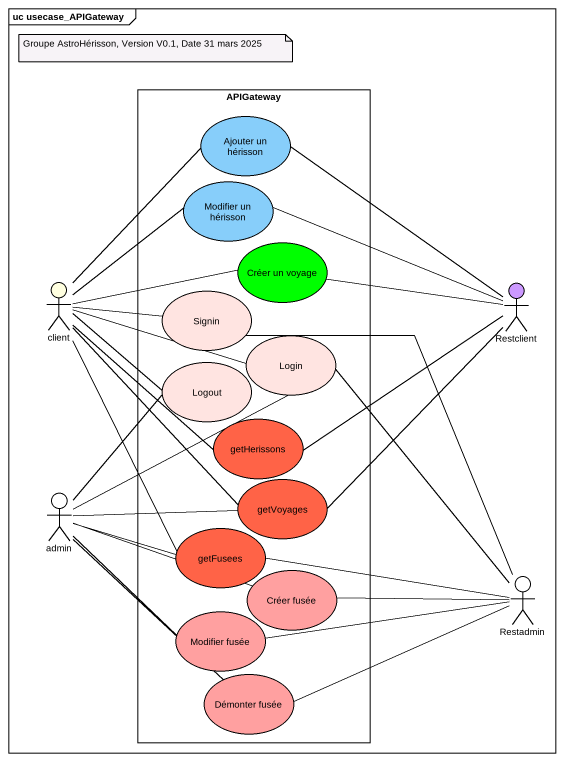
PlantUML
@startuml
mainframe uc usecase_APIGateway
rectangle APIGateway {
  usecase "Ajouter un hérisson" as Ajouter_un_hérisson #87CEFA
  usecase "Modifier un hérisson" as Modifier_un_hérisson #87CEFA
  usecase "Créer un voyage" as Créer_un_voyage #00FF00
  usecase Signin #FFE4E1
  usecase Logout #FFE4E1
  usecase Login #FFE4E1
  usecase getHerissons #FF6347
  usecase getVoyages #FF6347
  usecase getFusees #FF6347
  usecase "Créer fusée" as Créer_fusée #FFA0A0
  usecase "Modifier fusée" as Modifier_fusée #FFA0A0
  usecase "Démonter fusée" as Démonter_fusée #FFA0A0
}
actor client #FFFFE0
actor Restclient #CC99FF
actor admin
actor Restadmin
Ajouter_un_hérisson -- client
Ajouter_un_hérisson -- Restclient
Modifier_un_hérisson -- client
Modifier_un_hérisson -right- Restclient
Créer_un_voyage -left- client
Créer_un_voyage -right- Restclient
client -right- Logout
client -right- Login
Signin -left- client
Signin -- Restadmin
getHerissons -up- client
getHerissons -right- Restclient
getVoyages -up- client
getVoyages -up- Restclient
admin -up- Logout
admin -up- Login
admin -right- getVoyages
admin -right- getFusees
admin -right- Créer_fusée
admin -- Modifier_fusée
admin -- Démonter_fusée
getFusees -up- client
getFusees -right- Restadmin
Créer_fusée -right- Restadmin
Restadmin -up- Login
Modifier_fusée -right- Restadmin
Démonter_fusée -right- Restadmin
note as N1
  Groupe AstroHérisson, Version V0.1, Date 31 mars 2025
end note
@enduml
